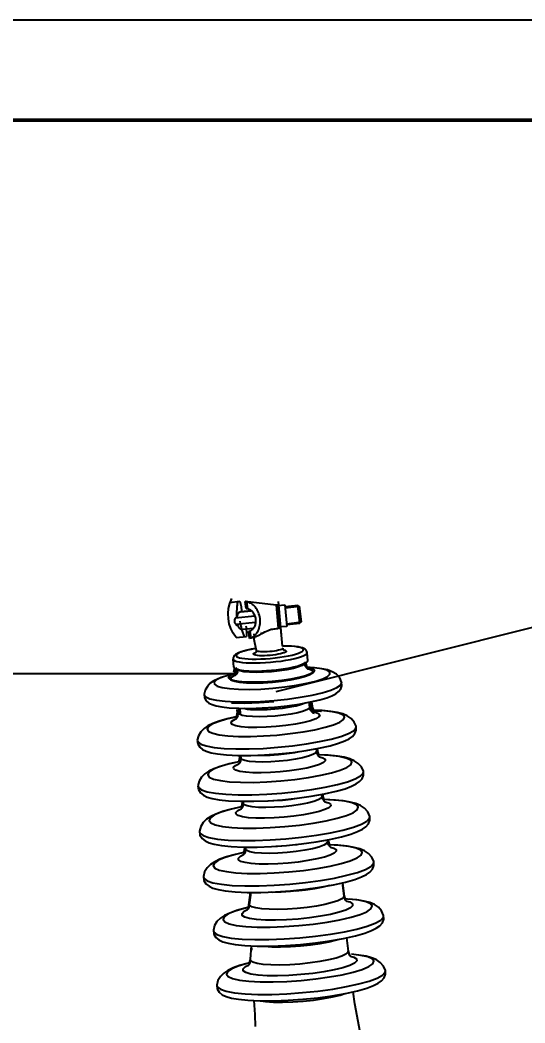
# Model space of a CAD drawing. Header units: millimetres. Extents: x 14764 to 276930, y -11609 to 135619.
# Drawn here: x 271464 to 271751, y 132814 to 133384 of the extents above; entities that cross this region are included whole.
import ezdxf

# ---------------------------------------------------------------- set-up
doc = ezdxf.new("R2010")
doc.units = ezdxf.units.MM
doc.header["$LTSCALE"] = 23.1
doc.header["$PDMODE"] = 3
doc.header["$PDSIZE"] = 1
doc.layers.get('0').update_dxf_attribs({"linetype": 'CONTINUOUS'})
doc.layers.get('Defpoints').update_dxf_attribs({"linetype": 'CONTINUOUS'})
doc.layers.add('PL', color=5, linetype='CONTINUOUS')
doc.layers.add('标注、文本', color=3, linetype='CONTINUOUS', lineweight=25)
doc.layers.add('粗实线', color=7, linetype='CONTINUOUS', lineweight=50)
doc.styles.add('DFT', font='simplex.shx', dxfattribs={"width": 0.67, "bigfont": 'dft.shx'})
doc.dimstyles.new('INTE$0', dxfattribs={"dimscale": 5, "dimtxt": 4, "dimasz": 3, "dimexe": 3, "dimexo": 0, "dimgap": 1, "dimtad": 1, "dimdec": 3, "dimdsep": 46, "dimtxsty": 'DFT', "dimcen": 0, "dimclrd": 3, "dimclre": 3, "dimclrt": 6, "dimadec": 0, "dimazin": 0, "dimtfac": 1, "dimtdec": 3, "dimtix": 1, "dimtmove": 1, "dimatfit": 0, "dimfxl": 0, "dimtolj": 1, "dimtzin": 0, "dimarcsym": 0})

# ---------------------------------------------------------------- blocks, each defined once
blk = doc.blocks.new('*D255')
at = {"color": 3, "lineweight": -2, "transparency": 16777216}
for p, q in [((271587.12, 133012.43), (271273.66, 133012.43)), ((271288.66, 132586.28), (271288.66, 132997.43)), ((271384.65, 132571.28), (271273.66, 132571.28))]:
    blk.add_line(p, q, dxfattribs=at)
at = {"color": 3, "transparency": 16777216}
for points in [[(271286.16, 132997.43), (271291.16, 132997.43), (271288.66, 133012.43)], [(271286.16, 132586.28), (271291.16, 132586.28), (271288.66, 132571.28)]]:
    blk.add_solid(points, dxfattribs=at)
at = {"layer": 'Defpoints', "color": 0, "transparency": 16777216}
for p in [(271288.66, 133012.43), (271587.12, 133012.43), (271384.65, 132571.28)]:
    blk.add_point(p, dxfattribs=at)
at = {"color": 6, "transparency": 16777216, "insert": (271258.66, 132791.86), "char_height": 40, "attachment_point": 5, "rotation": 90, "style": 'DFT'}
blk.add_mtext('\\A1;495%%P5', dxfattribs=at)

msp = doc.modelspace()

# ---------------------------------------------------------------- linework, layer by layer
at = {"color": 1}
msp.add_line((271764.2438, 133041.0472), (271609.3282, 133002.1399), dxfattribs=at)
at = {"layer": 'PL', "color": 7, "ltscale": 0.5}
for p, q in [((271582.9913, 133052.9312), (271588.8991, 133053.6033)), ((271609.5017, 133051.3701), (271591.974, 133053.4445)), ((271592.4312, 133049.426), (271591.9743, 133053.4412)), ((271593.3238, 133049.3251), (271592.8711, 133053.3045)), ((271610.4974, 133051.4622), (271609.5017, 133051.3701)), ((271609.5017, 133051.3701), (271610.719, 133038.2199)), ((271610.4974, 133051.4622), (271611.7148, 133038.3121)), ((271610.5235, 133051.1803), (271614.4331, 133051.5423)), ((271613.089, 133028.1101), (271610.7382, 133053.5039)), ((271614.4331, 133051.5423), (271615.5637, 133039.3291)), ((271614.5372, 133050.4172), (271621.723, 133051.2347)), ((271621.723, 133051.2347), (271614.5372, 133050.4172)), ((271614.5838, 133049.9139), (271622.7843, 133050.8469)), ((271622.8414, 133050.3448), (271621.723, 133051.2347)), ((271622.8654, 133041.1931), (271621.723, 133051.2347)), ((271623.8125, 133041.8094), (271622.7843, 133050.8469)), ((271597.3564, 133045.2076), (271586.225, 133043.9412)), ((271589.3573, 133047.5525), (271595.3819, 133048.2379)), ((271595.3819, 133048.2379), (271589.3573, 133047.5525)), ((271597.7686, 133041.5927), (271586.6362, 133040.3262)), ((271615.5637, 133039.3291), (271611.6541, 133038.9672)), ((271613.089, 133028.1101), (271611.9556, 133040.3537)), ((271615.4224, 133040.8549), (271623.8125, 133041.8094)), ((271615.469, 133040.3516), (271622.8654, 133041.1931)), ((271622.8654, 133041.1931), (271615.469, 133040.3516)), ((271623.7554, 133042.3115), (271622.8654, 133041.1931)), ((271586.7412, 133032.9735), (271592.649, 133033.6456)), ((271596.5241, 133038.1963), (271590.4997, 133037.5109)), ((271594.3727, 133032.3605), (271593.9159, 133036.3757)), ((271598.013, 133033.6627), (271594.3732, 133032.3572)), ((271595.2158, 133032.6951), (271594.7631, 133036.6746)), ((271597.3352, 133032.653), (271597.0666, 133035.0136)), ((271601.0072, 133035.924), (271601.1136, 133035.9583)), ((271610.5569, 133038.1617), (271610.719, 133038.2199)), ((271611.7148, 133038.3121), (271610.719, 133038.2199)), ((271597.3352, 133032.653), (271596.8423, 133032.5969)), ((271598.2754, 133025.6004), (271596.8423, 133032.5969)), ((271598.2754, 133025.6004), (271596.8423, 133032.5969)), ((271597.751, 133024.5078), (271598.0095, 133024.5955)), ((271613.6323, 133025.9619), (271613.9005, 133025.9207)), ((271627.4381, 133019.8205), (271627.0362, 133024.4139)), ((271585.4784, 133016.1495), (271585.0765, 133020.7429)), ((271624.7845, 133017.7781), (271625.9614, 133018.3058)), ((271626.2895, 133018.373), (271626.2398, 133018.4783)), ((271626.2744, 133018.4997), (271626.2895, 133018.373)), ((271584.7675, 133012.134), (271585.4524, 133012.3866)), ((271585.7244, 133011.4184), (271586.4549, 133011.6878)), ((271586.2041, 133013.5502), (271585.9283, 133013.5004)), ((271586.8538, 133015.0508), (271586.8608, 133014.9235)), ((271586.8915, 133015.0358), (271586.8608, 133014.9235)), ((271631.3596, 133015.7962), (271626.3963, 133016.1229)), ((271631.2502, 133015.8288), (271626.4013, 133016.1157)), ((271627.242, 133015.2587), (271628.0173, 133015.1185)), ((271568.6448, 133000.7376), (271568.6439, 133000.5254)), ((271628.1375, 132996.2265), (271628.4885, 132993.3642)), ((271628.7069, 132994.0289), (271628.3921, 132994.1502)), ((271629.2877, 132993.3112), (271628.7069, 132994.0289)), ((271628.9218, 132996.3697), (271629.2877, 132993.3112)), ((271629.0092, 132995.7146), (271629.2496, 132993.755)), ((271629.3675, 132994.4545), (271629.1537, 132994.537)), ((271629.9712, 132993.7085), (271629.3675, 132994.4545)), ((271629.716, 132995.8417), (271629.9712, 132993.7085)), ((271587.6058, 132988.0405), (271587.1194, 132987.9528)), ((271587.2, 132992.1191), (271587.3189, 132989.9769)), ((271587.7839, 132990.8165), (271587.3189, 132989.9769)), ((271587.9802, 132990.9347), (271587.7839, 132990.8165)), ((271587.918, 132992.1174), (271588.0215, 132990.148)), ((271588.0891, 132992.8025), (271588.2601, 132989.7218)), ((271588.7075, 132990.5294), (271588.2601, 132989.7218)), ((271588.9964, 132990.7035), (271588.7075, 132990.5294)), ((271588.8869, 132992.7881), (271589.038, 132989.9127)), ((271629.619, 132991.2509), (271629.3357, 132991.2521)), ((271634.6393, 132991.019), (271629.3395, 132991.2467)), ((271635.3246, 132990.9519), (271629.619, 132991.2509)), ((271635.6875, 132991.5128), (271630.0229, 132991.7523)), ((271630.5191, 132991.7497), (271630.0232, 132991.7517)), ((271630.2742, 132990.238), (271630.9995, 132990.1069)), ((271636.5108, 132991.4357), (271630.5191, 132991.7497)), ((271630.9916, 132990.6772), (271631.6669, 132990.5552)), ((271586.1965, 132986.577), (271586.8351, 132986.8125)), ((271588.6482, 132966.0363), (271588.7409, 132964.3669)), ((271589.2236, 132965.2384), (271588.7409, 132964.3669)), ((271589.3272, 132965.3008), (271589.2236, 132965.2384)), ((271589.2886, 132966.0354), (271589.3683, 132964.5182)), ((271632.1887, 132969.7905), (271632.3739, 132968.2807)), ((271632.3912, 132969.0151), (271632.2785, 132969.0586)), ((271633.018, 132968.2406), (271632.3912, 132969.0151)), ((271632.8191, 132969.9031), (271633.018, 132968.2406)), ((271639.1067, 132966.1408), (271633.0687, 132966.3927)), ((271586.366, 132960.3469), (271588.2375, 132961.2613)), ((271589.0081, 132962.531), (271588.3103, 132962.4051)), ((271635.3681, 132943.8664), (271635.5081, 132942.7251)), ((271636.0744, 132942.6915), (271635.4246, 132943.4945)), ((271635.9221, 132943.9647), (271636.0744, 132942.6915)), ((271590.4106, 132936.93), (271589.7665, 132936.8138)), ((271590.0965, 132939.9535), (271590.1674, 132938.6752)), ((271590.6679, 132939.5788), (271590.1674, 132938.6752)), ((271590.6591, 132939.9532), (271590.7193, 132938.8066)), ((271642.2323, 132940.6813), (271636.1372, 132940.9331)), ((271587.7566, 132934.6854), (271589.6144, 132935.5931)), ((271591.5397, 132913.9608), (271591.6076, 132912.7385)), ((271592.0249, 132913.9608), (271592.0833, 132912.8499)), ((271638.5366, 132918.0318), (271638.6722, 132916.9259)), ((271639.16, 132916.8988), (271638.589, 132917.6044)), ((271639.0144, 132918.1163), (271639.16, 132916.8988)), ((271639.16, 132916.8988), (271639.734, 132915.1549)), ((271645.5351, 132914.8652), (271639.2608, 132915.194)), ((271644.4827, 132914.9587), (271639.2753, 132915.1739)), ((271589.1605, 132908.7793), (271591.0048, 132909.6803)), ((271592.126, 132913.6745), (271591.6076, 132912.7385)), ((271647.0121, 132893.6477), (271647.9369, 132886.1072)), ((271647.2033, 132893.6907), (271648.1106, 132886.1062)), ((271593.7589, 132879.703), (271594.8714, 132888.2383)), ((271648.1106, 132886.1062), (271647.906, 132886.359)), ((271648.1106, 132886.1062), (271648.6441, 132884.5067)), ((271591.3841, 132877.5329), (271593.1894, 132878.4149)), ((271595.2803, 132857.8835), (271594.7733, 132850.3617)), ((271595.3831, 132857.8788), (271595.5153, 132855.3627)), ((271649.4124, 132862.415), (271650.3524, 132854.7501)), ((271649.528, 132862.441), (271650.4474, 132854.7556)), ((271650.4474, 132854.7556), (271650.3125, 132855.0759)), ((271650.4474, 132854.7556), (271650.9773, 132853.1731)), ((271592.0339, 132846.0685), (271593.825, 132846.9436)), ((271594.5313, 132848.2162), (271593.1188, 132847.8901)), ((271594.5347, 132848.2418), (271593.7343, 132848.0637)), ((271594.445, 132848.2218), (271594.6623, 132849.8751)), ((271594.7733, 132850.3617), (271594.6623, 132849.8751))]:
    msp.add_line(p, q, dxfattribs=at)
for points in [[(271627.0362, 133024.4139), (271626.8657, 133025.1213), (271626.4875, 133025.7679), (271625.9422, 133026.3017), (271625.2692, 133026.7227), (271624.4483, 133027.069), (271623.4095, 133027.3714), (271622.0538, 133027.6415), (271620.271, 133027.8728), (271618.1943, 133028.032), (271615.9258, 133028.1134), (271613.4937, 133028.1204), (271613.089, 133028.1101)], [(271616.4694, 133022.5656), (271618.6286, 133023.0365), (271620.5285, 133023.5355), (271622.1305, 133024.0525), (271623.4019, 133024.5768), (271624.3169, 133025.0979), (271624.8568, 133025.6051), (271625.0106, 133026.088), (271624.7752, 133026.5369), (271624.1555, 133026.9426), (271623.1639, 133027.2969), (271621.8208, 133027.5925), (271620.1533, 133027.8234), (271618.1956, 133027.9849), (271615.9875, 133028.0738), (271613.5739, 133028.0882), (271613.0919, 133028.0768)], [(271598.17, 133026.8042), (271597.7013, 133026.7335), (271595.2909, 133026.2989), (271593.0591, 133025.8188), (271591.0348, 133025.2946), (271589.3446, 133024.7591), (271588.0813, 133024.2618), (271587.1283, 133023.7869), (271586.3926, 133023.3059), (271585.8126, 133022.7771), (271585.3763, 133022.1614), (271585.1212, 133021.4677), (271585.0765, 133020.7429)], [(271598.1729, 133026.7716), (271597.6963, 133026.6991), (271595.3218, 133026.2658), (271593.1627, 133025.7948), (271591.2627, 133025.2958), (271589.6608, 133024.7789), (271588.3893, 133024.2545), (271587.4744, 133023.7335), (271586.9345, 133023.2263), (271586.7806, 133022.7433), (271587.016, 133022.2944), (271587.6358, 133021.8887), (271588.6273, 133021.5345), (271589.9705, 133021.2389), (271591.6379, 133021.0079), (271593.5956, 133020.8464)], [(271606.0353, 133022.8188), (271604.4161, 133022.7015), (271602.8396, 133022.6361), (271601.3558, 133022.6248), (271600.0101, 133022.668), (271598.8432, 133022.7642), (271597.8907, 133022.9107), (271597.1815, 133023.1029), (271596.7372, 133023.335), (271596.5712, 133023.5999), (271596.6887, 133023.8896), (271597.0859, 133024.1954), (271597.751, 133024.5078)], [(271597.8807, 133024.4227), (271597.8342, 133024.3948), (271597.8582, 133024.415), (271597.9688, 133024.5322), (271598.1165, 133024.7619), (271598.2458, 133025.1267), (271598.2754, 133025.6004)], [(271605.8466, 133024.9755), (271604.474, 133024.8773), (271603.1444, 133024.826), (271601.903, 133024.8233), (271600.792, 133024.8692), (271599.8494, 133024.9623), (271599.1072, 133025.0994), (271598.5907, 133025.2757), (271598.3175, 133025.4853), (271598.2754, 133025.6004)], [(271613.1944, 133026.9056), (271613.1729, 133026.785), (271612.9402, 133026.5311), (271612.4622, 133026.2678), (271611.755, 133026.0039), (271610.8429, 133025.7486), (271609.7568, 133025.5104), (271608.5338, 133025.2975), (271607.2154, 133025.1172), (271605.8466, 133024.9755)], [(271613.9005, 133025.9207), (271614.6097, 133025.7285), (271615.054, 133025.4964), (271615.22, 133025.2315), (271615.1026, 133024.9417), (271614.7053, 133024.636), (271614.0402, 133024.3236), (271613.1276, 133024.0139), (271611.9952, 133023.7165), (271610.6774, 133023.4404), (271609.2142, 133023.1938), (271607.6503, 133022.9845), (271606.0353, 133022.8188)], [(271606.182, 133021.1421), (271608.897, 133021.4131), (271611.5535, 133021.7455), (271614.0949, 133022.1323), (271616.4694, 133022.5656)], [(271606.3707, 133018.9853), (271609.3532, 133019.2831), (271612.2687, 133019.648), (271615.0576, 133020.0725), (271617.6634, 133020.5481), (271620.0328, 133021.0649), (271622.1177, 133021.6126), (271623.8757, 133022.1799), (271625.2709, 133022.7554), (271626.2749, 133023.3272), (271626.8674, 133023.8838), (271627.0362, 133024.4139)], [(271613.1944, 133026.9056), (271613.3073, 133026.4405), (271613.5081, 133026.0922), (271613.698, 133025.893), (271613.8201, 133025.8053), (271613.8431, 133025.7928)], [(271585.0765, 133020.7429), (271585.3348, 133020.2502), (271586.0149, 133019.8049), (271587.103, 133019.4161), (271588.5769, 133019.0917), (271590.4067, 133018.8383), (271592.555, 133018.6609), (271594.9782, 133018.5634), (271597.6269, 133018.5475), (271600.4473, 133018.6138), (271603.3818, 133018.7607), (271606.3707, 133018.9853)], [(271593.5956, 133020.8464), (271595.8037, 133020.7576), (271598.2174, 133020.7432), (271600.7873, 133020.8036), (271603.4612, 133020.9375), (271606.182, 133021.1421)], [(271626.1253, 133019.2293), (271625.6986, 133018.4142), (271624.3022, 133017.5725), (271622.0082, 133016.7264), (271618.9316, 133015.9182), (271615.2267, 133015.1886), (271611.0793, 133014.5739), (271606.6974, 133014.1052)], [(271606.7726, 133014.392), (271609.5083, 133014.6624), (271612.1918, 133014.9895), (271614.7773, 133015.368), (271617.2204, 133015.7912), (271619.4793, 133016.2519), (271621.5155, 133016.7423), (271623.294, 133017.254), (271624.7845, 133017.7781)], [(271625.3135, 133018.0153), (271625.3127, 133018.0119), (271624.2912, 133017.1611), (271622.2396, 133016.2872), (271619.277, 133015.441), (271615.5756, 133014.6717), (271611.3506, 133014.0239), (271606.8475, 133013.5354)], [(271627.424, 133015.1334), (271627.5093, 133015.101), (271627.2483, 133015.2533), (271626.6414, 133015.7736), (271625.9034, 133016.8253), (271625.5137, 133018.1051)], [(271625.9614, 133018.3058), (271626.8046, 133018.8281), (271627.2996, 133019.3359), (271627.4381, 133019.8205)], [(271626.2895, 133018.373), (271626.7863, 133016.744), (271627.2726, 133016.0642)], [(271587.1312, 133012.6679), (271583.5177, 133011.8485), (271579.5625, 133010.7014), (271576.5226, 133009.5656), (271574.1067, 133008.3686), (271572.0896, 133006.9713), (271570.4124, 133005.219), (271569.2184, 133003.1053), (271568.6448, 133000.7376)], [(271587.1406, 133012.6875), (271582.3151, 133011.5053), (271578.3438, 133010.1947), (271575.6323, 133008.8699), (271574.2991, 133007.5888), (271574.4025, 133006.4074), (271575.9379, 133005.3772), (271578.8383, 133004.5434), (271582.9769, 133003.9424), (271588.1726, 133003.6004), (271594.1988, 133003.5323), (271600.792, 133003.7413), (271607.6627, 133004.218)], [(271607.225, 133008.0746), (271601.7994, 133007.7052), (271596.6263, 133007.5633), (271591.9665, 133007.6562), (271588.0538, 133007.9791), (271585.0841, 133008.5159), (271583.2063, 133009.2396), (271582.5147, 133010.114), (271583.044, 133011.0952), (271584.7675, 133012.134)], [(271607.3751, 133007.5048), (271602.1446, 133007.1487), (271597.1573, 133007.0119), (271592.6648, 133007.1014), (271588.8927, 133007.4127), (271586.0296, 133007.9302), (271584.2194, 133008.628), (271583.5526, 133009.4709), (271584.0628, 133010.4169), (271585.7244, 133011.4184)], [(271586.6748, 133015.7778), (271586.4654, 133014.0948), (271585.8989, 133012.914), (271585.4036, 133012.329), (271585.2386, 133012.1898)], [(271585.4444, 133013.3827), (271585.6926, 133013.9084), (271585.8969, 133015.5869)], [(271585.4784, 133016.1495), (271585.6989, 133015.6963), (271586.2746, 133015.2821), (271587.1956, 133014.9143)], [(271587.6708, 133014.7945), (271587.5051, 133013.4511), (271586.9344, 133012.2556), (271586.4277, 133011.6555), (271586.2485, 133011.5041)], [(271586.2983, 133012.479), (271586.6584, 133013.2459), (271586.8608, 133014.9235)], [(271606.6974, 133014.1052), (271602.3006, 133013.8059), (271598.1095, 133013.691), (271594.3342, 133013.7662), (271591.164, 133014.0279), (271588.7579, 133014.4628), (271587.2365, 133015.0492), (271586.6748, 133015.7778)], [(271587.1956, 133014.9143), (271588.4463, 133014.5989), (271590.0051, 133014.3416), (271591.8455, 133014.1465), (271593.9359, 133014.0171), (271596.2405, 133013.9557), (271598.72, 133013.9631), (271601.3319, 133014.0394), (271604.0315, 133014.1832), (271606.7726, 133014.392)], [(271606.8475, 133013.5354), (271602.328, 133013.2345), (271598.0547, 133013.1388), (271594.2759, 133013.2537), (271591.2114, 133013.5726), (271589.0392, 133014.077), (271587.8855, 133014.7375), (271587.8841, 133014.7407)], [(271628.6363, 133015.972), (271630.5141, 133015.2483), (271631.2057, 133014.3739), (271630.6764, 133013.3927), (271628.9529, 133012.3539), (271626.1215, 133011.3096), (271622.3243, 133010.3122), (271617.7515, 133009.4116), (271612.6324, 133008.653), (271607.225, 133008.0746)], [(271628.0173, 133015.1185), (271629.8276, 133014.4208), (271630.4943, 133013.5778), (271629.9841, 133012.6319), (271628.3225, 133011.6304), (271625.5928, 133010.6236), (271621.932, 133009.662), (271617.5234, 133008.7937), (271612.5881, 133008.0624), (271607.3751, 133007.5048)], [(271607.6627, 133004.218), (271614.5119, 133004.9416), (271621.0411, 133005.8808), (271626.9639, 133006.9942), (271632.0214, 133008.2332), (271635.9927, 133009.5438), (271638.7042, 133010.8686), (271640.0374, 133012.1497), (271639.934, 133013.3312), (271638.3986, 133014.3613), (271635.4982, 133015.1951), (271631.3596, 133015.7962)], [(271646.6921, 133007.5659), (271645.5592, 133010.0427), (271643.7032, 133012.0839), (271641.3829, 133013.5463), (271638.7141, 133014.5487), (271635.4662, 133015.2831), (271631.2502, 133015.8288)], [(271608.6005, 132993.4987), (271615.7273, 132994.2455), (271622.5821, 132995.2122), (271628.9329, 132996.3717), (271634.281, 132997.6224), (271638.2538, 132998.8104), (271641.1656, 132999.9352), (271643.3112, 133001.0434), (271644.9391, 133002.2513), (271646.1628, 133003.7517), (271646.8162, 133005.6056), (271646.6921, 133007.5659)], [(271623.1684, 132999.0709), (271629.8644, 133000.2794), (271635.7081, 133001.6285), (271640.475, 133003.0666), (271643.9818, 133004.5383), (271646.0938, 133005.987), (271646.7299, 133007.3571), (271646.6921, 133007.5659)], [(271568.6439, 133000.5254), (271569.5082, 132999.2866), (271571.8397, 132998.2266), (271575.5488, 132997.3863), (271580.493, 132996.7978), (271586.4822, 132996.4839)], [(271568.6448, 133000.7376), (271568.8587, 132998.7987), (271569.8353, 132997.0651), (271571.3209, 132995.791), (271573.1579, 132994.8814), (271575.4949, 132994.1621), (271578.601, 132993.5613), (271582.7772, 132993.085), (271588.3077, 132992.7908)], [(271584.0905, 132995.8251), (271591.6258, 132995.7948), (271599.7741, 132996.083), (271608.222, 132996.6788)], [(271586.4822, 132996.4839), (271593.2863, 132996.4566), (271600.6438, 132996.7169), (271608.2719, 132997.2548)], [(271608.2719, 132997.2548), (271615.8775, 132998.0496), (271623.1684, 132999.0709)], [(271608.5922, 132992.4474), (271613.1405, 132992.934), (271617.4453, 132993.5719), (271621.2908, 132994.3293), (271622.0903, 132994.5393)], [(271608.6915, 132992.4581), (271613.0411, 132992.9233), (271617.1578, 132993.5334), (271620.8353, 132994.2577), (271623.8892, 132995.0599), (271625.9881, 132995.8341)], [(271629.2496, 132993.755), (271628.8037, 132992.9032), (271627.3443, 132992.0236), (271624.9469, 132991.1393), (271621.7317, 132990.2947), (271617.8599, 132989.5322), (271613.5257, 132988.8899), (271608.9463, 132988.4)], [(271631.1235, 132990.5557), (271631.2571, 132990.5048), (271631.0543, 132990.6241), (271630.4729, 132991.1175), (271629.7436, 132992.1461), (271629.2496, 132993.755)], [(271629.9712, 132993.7085), (271630.4728, 132992.0772), (271630.7289, 132991.7224)], [(271587.6108, 132988.0509), (271581.6871, 132986.7254), (271577.0408, 132985.3996), (271573.516, 132984.1105), (271570.7734, 132982.791), (271568.5366, 132981.3017), (271566.6888, 132979.4583), (271565.3542, 132977.1956), (271564.7218, 132974.6604)], [(271587.1194, 132987.9528), (271581.2733, 132986.603), (271576.5044, 132985.1644), (271572.9961, 132983.6921), (271570.8832, 132982.2428), (271570.2468, 132980.8721), (271571.1115, 132979.6327), (271573.4441, 132978.5723), (271577.1547, 132977.7316), (271582.1011, 132977.1429), (271588.0927, 132976.8289), (271594.8998, 132976.8016), (271602.2606, 132977.062), (271609.8911, 132977.6001)], [(271588.0215, 132990.148), (271587.8099, 132988.4635), (271587.2471, 132987.2972), (271586.7635, 132986.7283), (271586.6142, 132986.6025)], [(271586.9224, 132987.8969), (271587.1128, 132988.2979), (271587.3189, 132989.9769)], [(271608.9463, 132988.4), (271604.3514, 132988.0872), (271599.9714, 132987.9671), (271596.026, 132988.0458), (271592.713, 132988.3192), (271590.1985, 132988.7737), (271588.6086, 132989.3866), (271588.0215, 132990.148)], [(271588.3077, 132992.7908), (271594.7016, 132992.7609), (271601.541, 132993.0013), (271608.6005, 132993.4987)], [(271591.0793, 132992.7778), (271593.273, 132992.3813), (271596.4197, 132992.1216), (271600.1671, 132992.0469), (271604.3273, 132992.161), (271608.6915, 132992.4581)], [(271594.9485, 132992.1625), (271595.7596, 132992.0956), (271599.6782, 132992.0175), (271604.0285, 132992.1368), (271608.5922, 132992.4474)], [(271631.6669, 132990.5552), (271633.6132, 132989.805), (271634.33, 132988.8987), (271633.7815, 132987.8817), (271631.9951, 132986.805), (271629.0603, 132985.7225), (271625.1245, 132984.6887), (271620.3848, 132983.7552), (271615.0788, 132982.9689), (271609.4739, 132982.3694)], [(271609.8911, 132977.6001), (271617.4993, 132978.3952), (271624.7935, 132979.4169), (271631.4924, 132980.6259), (271637.3385, 132981.9756), (271642.1074, 132983.4143), (271645.6157, 132984.8865), (271647.7286, 132986.3359), (271648.365, 132987.7066), (271647.5003, 132988.9459), (271645.1678, 132990.0063), (271641.4571, 132990.847), (271636.5108, 132991.4357)], [(271630.4316, 132990.1145), (271630.5408, 132990.0728), (271630.3085, 132990.2087), (271629.7141, 132990.7156), (271628.9803, 132991.7559), (271628.4885, 132993.3642)], [(271629.2877, 132993.3112), (271629.7869, 132991.6811), (271630.1231, 132991.2131)], [(271654.8848, 132982.5486), (271653.8134, 132984.9486), (271652.0592, 132986.981), (271649.8715, 132988.4825), (271647.3589, 132989.5581), (271644.3659, 132990.3762), (271640.5919, 132991.0259), (271635.6875, 132991.5128)], [(271609.4739, 132982.3694), (271603.8503, 132981.9865), (271598.4883, 132981.8395), (271593.6584, 132981.9357), (271589.6029, 132982.2704), (271586.5247, 132982.8268), (271584.5784, 132983.577), (271583.8615, 132984.4833), (271584.4101, 132985.5003), (271586.1965, 132986.577)], [(271610.829, 132966.8808), (271618.8685, 132967.7183), (271626.6165, 132968.7955), (271633.8212, 132970.0821), (271640.1703, 132971.5269), (271644.9796, 132972.9257), (271648.471, 132974.2366), (271651.001, 132975.5019), (271652.8712, 132976.8356), (271654.2514, 132978.4449), (271655.0021, 132980.4387), (271654.8848, 132982.5486)], [(271626.7481, 132972.5839), (271634.1432, 132973.8712), (271640.7102, 132975.3113), (271646.2254, 132976.8553), (271650.5011, 132978.4506), (271653.3915, 132980.0428), (271654.7984, 132981.5778), (271654.8848, 132982.5486)], [(271564.7218, 132974.6604), (271564.9713, 132972.5657), (271566.0666, 132970.7194), (271567.7186, 132969.3705), (271569.8088, 132968.3807), (271572.5423, 132967.5739), (271576.2392, 132966.8904), (271581.2589, 132966.351), (271587.7647, 132966.0377), (271595.0473, 132966.0267), (271602.8182, 132966.3124), (271610.829, 132966.8808)], [(271564.7218, 132974.6604), (271564.9754, 132973.7193), (271566.6274, 132972.452), (271569.7505, 132971.3858), (271574.2382, 132970.5572), (271579.9377, 132969.9944), (271586.655, 132969.7165)], [(271610.5003, 132970.6368), (271618.7766, 132971.4934), (271626.7481, 132972.5839)], [(271586.655, 132969.7165), (271594.1613, 132969.733), (271602.2011, 132970.0433), (271610.5003, 132970.6368)], [(271599.0316, 132966.1732), (271601.5526, 132966.1229), (271606.0929, 132966.2474), (271610.856, 132966.5717)], [(271610.856, 132966.5717), (271615.6031, 132967.0794), (271620.096, 132967.7453), (271622.577, 132968.2339)], [(271632.3739, 132968.2807), (271631.9087, 132967.3921), (271630.3865, 132966.4746), (271627.8857, 132965.5522), (271624.5319, 132964.6712), (271620.4931, 132963.8758), (271615.972, 132963.2058), (271611.1952, 132962.6949)], [(271634.0488, 132965.2708), (271636.0548, 132964.6941), (271637.2704, 132963.8786), (271637.3522, 132962.9433), (271636.2968, 132961.9291), (271634.1502, 132960.8804), (271631.0063, 132959.8428), (271627.0026, 132958.8619), (271622.3137, 132957.9805), (271617.1448, 132957.237), (271611.7228, 132956.6642)], [(271612.1695, 132951.5581), (271620.1416, 132952.3913), (271627.7838, 132953.4618), (271634.8024, 132954.7285), (271640.9276, 132956.1427), (271645.9241, 132957.65), (271649.5999, 132959.1926), (271651.8136, 132960.7111), (271652.4803, 132962.1472), (271651.5742, 132963.4457), (271649.1303, 132964.5568), (271645.2424, 132965.4376), (271640.06, 132966.0544)], [(271634.1772, 132965.1322), (271634.3355, 132965.0722), (271634.1625, 132965.1748), (271633.5945, 132965.6547), (271632.8699, 132966.6716), (271632.3739, 132968.2807)], [(271633.018, 132968.2406), (271633.5217, 132966.6087), (271633.6973, 132966.3665)], [(271640.06, 132966.0544), (271633.7823, 132966.3834), (271633.0733, 132966.3862)], [(271658.9983, 132956.9992), (271657.8982, 132959.4491), (271656.0974, 132961.513), (271653.8555, 132963.0325), (271651.2712, 132964.1259), (271648.1702, 132964.965), (271644.2364, 132965.6363), (271639.1067, 132966.1408)], [(271589.0162, 132962.5477), (271582.7387, 132961.1488), (271577.8696, 132959.7662), (271574.1885, 132958.4279), (271571.3402, 132957.0682), (271569.0331, 132955.5478), (271567.1336, 132953.6757), (271565.7576, 132951.3702), (271565.1074, 132948.7848)], [(271588.3103, 132962.4051), (271582.1851, 132960.9909), (271577.1886, 132959.4836), (271573.5128, 132957.941), (271571.299, 132956.4224), (271570.6324, 132954.9863), (271571.5384, 132953.6878), (271573.9824, 132952.5768), (271577.8702, 132951.696), (271583.0527, 132951.0792), (271589.3304, 132950.7502), (271596.4625, 132950.7215), (271604.1747, 132950.9944), (271612.1695, 132951.5581)], [(271611.7228, 132956.6642), (271606.284, 132956.2868), (271601.0644, 132956.1214), (271596.2936, 132956.1752), (271592.1804, 132956.446), (271588.904, 132956.9218), (271586.6079, 132957.5819), (271585.3924, 132958.3974), (271585.3106, 132959.3327), (271586.366, 132960.3469)], [(271589.3683, 132964.5182), (271589.1543, 132962.8321), (271588.595, 132961.6802), (271588.1235, 132961.1278), (271587.9905, 132961.0158)], [(271588.4008, 132962.4105), (271588.5331, 132962.6877), (271588.7409, 132964.3669)], [(271611.1952, 132962.6949), (271606.4022, 132962.3686), (271601.8334, 132962.2433), (271597.7179, 132962.3253), (271594.262, 132962.6106), (271591.6391, 132963.0847), (271589.9806, 132963.7239), (271589.3683, 132964.5182)], [(271629.4408, 132942.8142), (271636.9044, 132944.1391), (271643.5346, 132945.6361), (271648.6181, 132947.1023), (271652.2993, 132948.4729), (271654.9547, 132949.789), (271656.9037, 132951.1638), (271658.3329, 132952.8077), (271659.1134, 132954.8435), (271658.9983, 132956.9992)], [(271629.6982, 132946.6225), (271637.3991, 132947.963), (271644.2377, 132949.4627), (271649.9809, 132951.0705), (271654.4333, 132952.7317), (271657.4433, 132954.3898), (271658.9083, 132955.9883), (271658.9983, 132956.9992)], [(271565.1074, 132948.7848), (271565.3677, 132946.6436), (271566.4989, 132944.7632), (271568.2037, 132943.3896), (271570.3764, 132942.3734), (271573.2396, 132941.5386), (271577.1299, 132940.8291), (271582.4262, 132940.2708), (271589.214, 132939.9541)], [(271565.1074, 132948.7848), (271565.3715, 132947.8049), (271567.0918, 132946.4851), (271570.344, 132945.3749), (271575.0172, 132944.512), (271580.9524, 132943.9259), (271587.9475, 132943.6365)], [(271587.9475, 132943.6365), (271595.7642, 132943.6537), (271604.1363, 132943.9768), (271612.7787, 132944.5949)], [(271612.7787, 132944.5949), (271621.3972, 132945.4869), (271629.6982, 132946.6225)], [(271613.1073, 132940.8389), (271621.4227, 132941.7038), (271629.4408, 132942.8142)], [(271635.5081, 132942.7251), (271635.0237, 132941.7997), (271633.4383, 132940.8442), (271630.8339, 132939.8836), (271627.341, 132938.966), (271623.1348, 132938.1376), (271618.4262, 132937.4398), (271613.4513, 132936.9077)], [(271637.2395, 132939.6281), (271637.4225, 132939.5589), (271637.2798, 132939.645), (271636.7257, 132940.1111), (271636.006, 132941.1163), (271635.5081, 132942.7251)], [(271636.0744, 132942.6915), (271636.5802, 132941.0594), (271636.6887, 132940.9103)], [(271590.4163, 132936.9417), (271584.0795, 132935.533), (271579.0465, 132934.1081), (271575.2505, 132932.7331), (271572.325, 132931.3437), (271569.9669, 132929.8005), (271568.0301, 132927.9082), (271566.624, 132925.573), (271565.9592, 132922.9475)], [(271589.7665, 132936.8138), (271583.4319, 132935.3513), (271578.2646, 132933.7924), (271574.4631, 132932.1971), (271572.1737, 132930.6267), (271571.4842, 132929.1415), (271572.4211, 132927.7986), (271574.9485, 132926.6496), (271578.9693, 132925.7386), (271584.3289, 132925.1007), (271590.8212, 132924.7605), (271598.197, 132924.7308), (271606.1728, 132925.013), (271614.4409, 132925.5961)], [(271589.214, 132939.9541), (271596.7634, 132939.9495), (271604.8127, 132940.2491), (271613.1073, 132940.8389)], [(271590.7193, 132938.8066), (271590.5032, 132937.1196), (271589.9477, 132935.9821), (271589.4885, 132935.4462), (271589.372, 132935.3481)], [(271589.874, 132936.8211), (271589.958, 132936.9962), (271590.1674, 132938.6752)], [(271613.4513, 132936.9077), (271608.4595, 132936.5679), (271603.7013, 132936.4374), (271599.4151, 132936.5228), (271595.816, 132936.8199), (271593.0843, 132937.3137), (271591.3571, 132937.9794), (271590.7193, 132938.8066)], [(271605.2076, 132940.2772), (271608.1573, 132940.3581), (271613.1198, 132940.6959)], [(271613.1198, 132940.6959), (271618.0656, 132941.2249), (271621.0006, 132941.6599)], [(271637.1511, 132939.7532), (271639.1414, 132939.1811), (271640.3984, 132938.3377), (271640.4831, 132937.3705), (271639.3916, 132936.3217), (271637.1718, 132935.2371), (271633.9206, 132934.1642), (271629.7802, 132933.1498), (271624.9313, 132932.2383), (271619.5859, 132931.4694), (271613.9789, 132930.877)], [(271614.4409, 132925.5961), (271622.6848, 132926.4576), (271630.5884, 132927.5647), (271637.847, 132928.8747), (271644.1816, 132930.3372), (271649.349, 132931.8961), (271653.1504, 132933.4914), (271655.4399, 132935.0618), (271656.1294, 132936.547), (271655.1924, 132937.8899), (271652.665, 132939.0389), (271648.6443, 132939.9498), (271643.2847, 132940.5877)], [(271643.2847, 132940.5877), (271636.7924, 132940.928), (271636.139, 132940.9306)], [(271662.646, 132931.4065), (271661.5243, 132933.8938), (271659.6894, 132935.9805), (271657.4072, 132937.5135), (271654.7687, 132938.6206), (271651.5861, 132939.4759), (271647.5319, 132940.1636), (271642.2323, 132940.6813)], [(271613.9789, 132930.877), (271608.3545, 132930.4868), (271602.9567, 132930.3157), (271598.0231, 132930.3714), (271593.7695, 132930.6514), (271590.3813, 132931.1434), (271588.0068, 132931.8261), (271586.7498, 132932.6694), (271586.6652, 132933.6366), (271587.7566, 132934.6854)], [(271632.1258, 132916.8983), (271639.7851, 132918.2526), (271646.622, 132919.7881), (271651.9111, 132921.3048), (271655.7342, 132922.7202), (271658.4835, 132924.0744), (271660.491, 132925.4799), (271661.9567, 132927.1496), (271662.7592, 132929.2156), (271662.646, 132931.4065)], [(271632.4735, 132920.7208), (271640.4037, 132922.1012), (271647.4458, 132923.6455), (271653.3601, 132925.3012), (271657.9451, 132927.0119), (271661.0447, 132928.7194), (271662.5533, 132930.3655), (271662.646, 132931.4065)], [(271565.9592, 132922.9475), (271566.2276, 132920.7718), (271567.3856, 132918.8658), (271569.1307, 132917.4731), (271571.3664, 132916.4369), (271574.329, 132915.5807), (271578.3676, 132914.8517), (271583.8762, 132914.2794), (271590.8695, 132913.9607)], [(271565.9592, 132922.9475), (271566.2312, 132921.9384), (271568.0028, 132920.5793), (271571.3518, 132919.436), (271576.1642, 132918.5475), (271582.2761, 132917.9439), (271589.4794, 132917.6459)], [(271615.0501, 132918.6328), (271623.9252, 132919.5514), (271632.4735, 132920.7208)], [(271589.4794, 132917.6459), (271597.5289, 132917.6636), (271606.1503, 132917.9963), (271615.0501, 132918.6328)], [(271590.8695, 132913.9607), (271598.6174, 132913.9611), (271606.8735, 132914.2712), (271615.3787, 132914.8768)], [(271609.2885, 132914.4431), (271610.2217, 132914.4687), (271615.3837, 132914.8201)], [(271615.3787, 132914.8768), (271623.9032, 132915.7625), (271632.1258, 132916.8983)], [(271615.3837, 132914.8201), (271620.5282, 132915.3704), (271621.4634, 132915.509)], [(271638.6722, 132916.9259), (271638.1683, 132915.9633), (271636.5192, 132914.9693), (271633.8101, 132913.9701), (271630.1768, 132913.0157), (271625.8016, 132912.154), (271620.9037, 132911.4282), (271615.7289, 132910.8746)], [(271640.2826, 132913.9924), (271642.2574, 132913.4247), (271643.5563, 132912.5532), (271643.6438, 132911.5538), (271642.516, 132910.47), (271640.2222, 132909.3493), (271636.8626, 132908.2406), (271632.5843, 132907.1925), (271627.5738, 132906.2506), (271622.0504, 132905.4561), (271616.2565, 132904.844)], [(271616.6913, 132899.8735), (271624.9352, 132900.7351), (271632.8388, 132901.8422), (271640.0974, 132903.1522), (271646.432, 132904.6147), (271651.5994, 132906.1735), (271655.4008, 132907.7688), (271657.6903, 132909.3392), (271658.3798, 132910.8244), (271657.4429, 132912.1673), (271654.9154, 132913.3164), (271650.8947, 132914.2273), (271645.5351, 132914.8652)], [(271640.3295, 132913.8812), (271640.5378, 132913.8028), (271640.4262, 132913.8721), (271639.8864, 132914.3242), (271639.1719, 132915.3176), (271638.6722, 132916.9259)], [(271664.8964, 132905.6839), (271663.7747, 132908.1712), (271661.9398, 132910.258), (271659.6576, 132911.791), (271657.0191, 132912.8981), (271653.8366, 132913.7534), (271649.7823, 132914.441), (271644.4827, 132914.9587)], [(271591.7981, 132911.026), (271586.3299, 132909.8105), (271581.2969, 132908.3855), (271577.5009, 132907.0106), (271574.5754, 132905.6211), (271572.2173, 132904.0779), (271570.2805, 132902.1856), (271568.8744, 132899.8505), (271568.2096, 132897.2249)], [(271591.8062, 132911.0426), (271585.6824, 132909.6287), (271580.515, 132908.0698), (271576.7136, 132906.4746), (271574.4241, 132904.9041), (271573.7346, 132903.4189), (271574.6715, 132902.076), (271577.199, 132900.927), (271581.2197, 132900.0161), (271586.5793, 132899.3782), (271593.0716, 132899.0379), (271600.4474, 132899.0083), (271608.4233, 132899.2905), (271616.6913, 132899.8735)], [(271616.2565, 132904.844), (271610.4446, 132904.4407), (271604.867, 132904.264), (271599.7691, 132904.3215), (271595.3737, 132904.6108), (271591.8726, 132905.1192), (271589.419, 132905.8246), (271588.1201, 132906.6961), (271588.0327, 132907.6955), (271589.1605, 132908.7793)], [(271592.0833, 132912.8499), (271591.865, 132911.1623), (271591.3134, 132910.0393), (271590.8671, 132909.5202), (271590.7674, 132909.4362)], [(271591.33, 132910.922), (271591.3964, 132911.0597), (271591.6076, 132912.7385)], [(271615.7289, 132910.8746), (271610.5365, 132910.5211), (271605.587, 132910.3854), (271601.1286, 132910.4743), (271597.3848, 132910.7833), (271594.5433, 132911.2969), (271592.7467, 132911.9894), (271592.0833, 132912.8499)], [(271617.6291, 132889.1542), (271626.1536, 132890.04), (271634.3763, 132891.1758), (271642.0356, 132892.53), (271648.8724, 132894.0656), (271654.1615, 132895.5823), (271657.9847, 132896.9976), (271660.7339, 132898.3518), (271662.7414, 132899.7574), (271664.2071, 132901.4271), (271665.0097, 132903.4931), (271664.8964, 132905.6839)], [(271634.7239, 132894.9983), (271642.6541, 132896.3786), (271649.6963, 132897.923), (271655.6105, 132899.5787), (271660.1955, 132901.2894), (271663.2951, 132902.9969), (271664.8038, 132904.6429), (271664.8964, 132905.6839)], [(271568.2096, 132897.2249), (271568.478, 132895.0492), (271569.6361, 132893.1432), (271571.3811, 132891.7506), (271573.6168, 132890.7143), (271576.5794, 132889.8582), (271580.618, 132889.1292), (271586.1266, 132888.5568), (271593.1199, 132888.2382), (271600.8678, 132888.2386), (271609.1239, 132888.5486), (271617.6291, 132889.1542)], [(271568.2096, 132897.2249), (271568.4816, 132896.2158), (271570.2532, 132894.8567), (271573.6022, 132893.7135), (271578.4146, 132892.8249), (271584.5265, 132892.2214), (271591.7299, 132891.9233)], [(271591.7299, 132891.9233), (271599.7793, 132891.941), (271608.4007, 132892.2738), (271617.3005, 132892.9103)], [(271617.3005, 132892.9103), (271626.1757, 132893.8289), (271634.7239, 132894.9983)], [(271620.5245, 132889.144), (271626.0747, 132889.7304), (271631.3649, 132890.4913), (271636.1637, 132891.3934), (271639.9196, 132892.3136)], [(271595.062, 132888.2383), (271593.9215, 132879.7154), (271593.3867, 132878.6499), (271593.0618, 132878.2629)], [(271606.5458, 132888.4518), (271607.1755, 132888.4393), (271612.2861, 132888.5794), (271617.6475, 132888.9444)], [(271617.6475, 132888.9444), (271622.9908, 132889.5159), (271628.0481, 132890.2654), (271628.6652, 132890.3869)], [(271647.9369, 132886.1072), (271647.8345, 132885.5854), (271646.7479, 132884.5413), (271644.5379, 132883.4615), (271641.3012, 132882.3933), (271637.1791, 132881.3834), (271632.3518, 132880.4759), (271627.0304, 132879.7105), (271621.4474, 132879.1207)], [(271649.6679, 132883.1297), (271649.6159, 132883.1618), (271649.1404, 132883.5526), (271648.4453, 132884.4981), (271647.9369, 132886.1072)], [(271593.9248, 132879.7399), (271591.9397, 132879.2986), (271586.9067, 132877.8737), (271583.1108, 132876.4987), (271580.1852, 132875.1092), (271577.8271, 132873.566), (271575.8904, 132871.6737), (271574.4843, 132869.3386), (271573.8194, 132866.713)], [(271593.9227, 132879.7241), (271591.2922, 132879.1168), (271586.1248, 132877.558), (271582.3234, 132875.9627), (271580.0339, 132874.3922), (271579.3444, 132872.907), (271580.2814, 132871.5641), (271582.8088, 132870.4151), (271586.8295, 132869.5042), (271592.1891, 132868.8663), (271598.6814, 132868.526), (271606.0572, 132868.4964), (271614.0331, 132868.7786), (271622.3012, 132869.3616)], [(271621.4474, 132879.1207), (271615.8467, 132878.7321), (271610.4732, 132878.5618), (271605.5617, 132878.6173), (271601.3269, 132878.896), (271597.9538, 132879.3859), (271595.5899, 132880.0655), (271594.3385, 132880.9051), (271594.1471, 132881.4012)], [(271649.4133, 132883.3283), (271651.3295, 132882.7774), (271652.796, 132881.7936), (271652.8947, 132880.6652), (271651.6214, 132879.4417), (271649.0318, 132878.1764), (271645.2389, 132876.9248), (271640.4088, 132875.7414), (271634.752, 132874.678), (271628.5162, 132873.7811), (271621.975, 132873.09)], [(271622.3012, 132869.3616), (271630.5451, 132870.2232), (271638.4487, 132871.3303), (271645.7073, 132872.6403), (271652.0418, 132874.1028), (271657.2092, 132875.6616), (271661.0107, 132877.2569), (271663.3001, 132878.8273), (271663.9896, 132880.3126), (271663.0527, 132881.6555), (271660.5253, 132882.8045), (271656.5046, 132883.7154), (271651.145, 132884.3533)], [(271670.5063, 132875.172), (271669.3846, 132877.6593), (271667.5496, 132879.7461), (271665.2675, 132881.2791), (271662.6289, 132882.3862), (271659.4464, 132883.2415), (271655.3922, 132883.9291), (271650.0925, 132884.4469), (271648.4399, 132884.5151)], [(271621.975, 132873.09), (271615.4135, 132872.6347), (271609.1165, 132872.4352), (271603.361, 132872.5001), (271598.3987, 132872.8267), (271594.4461, 132873.4008), (271591.676, 132874.1971), (271590.2096, 132875.181), (271590.1109, 132876.3093), (271591.3841, 132877.5329)], [(271623.239, 132858.6424), (271631.7635, 132859.5281), (271639.9861, 132860.6639), (271647.6454, 132862.0181), (271654.4822, 132863.5537), (271659.7713, 132865.0704), (271663.5945, 132866.4857), (271666.3438, 132867.8399), (271668.3513, 132869.2455), (271669.8169, 132870.9152), (271670.6195, 132872.9812), (271670.5063, 132875.172)], [(271648.2639, 132865.8668), (271655.3061, 132867.4111), (271661.2204, 132869.0668), (271665.8054, 132870.7775), (271668.905, 132872.485), (271670.4136, 132874.131), (271670.5063, 132875.172)], [(271573.8194, 132866.713), (271574.0878, 132864.5374), (271575.2459, 132862.6313), (271576.991, 132861.2387), (271579.2266, 132860.2024), (271582.1893, 132859.3463), (271586.2279, 132858.6173), (271591.7365, 132858.0449), (271598.7298, 132857.7263), (271606.4777, 132857.7267), (271614.7338, 132858.0368), (271623.239, 132858.6424)], [(271573.8194, 132866.713), (271574.0915, 132865.7039), (271575.863, 132864.3449), (271579.212, 132863.2016), (271584.0244, 132862.313), (271590.1364, 132861.7095)], [(271622.9104, 132862.3984), (271631.7855, 132863.317), (271640.3337, 132864.4864), (271648.2639, 132865.8668)], [(271590.1364, 132861.7095), (271597.3397, 132861.4115), (271605.3891, 132861.4291), (271614.0106, 132861.7619), (271622.9104, 132862.3984)], [(271601.6919, 132857.7264), (271602.6395, 132857.5888), (271606.9903, 132857.3024), (271612.0363, 132857.2454), (271617.5569, 132857.4204), (271623.311, 132857.8196)], [(271623.311, 132857.8196), (271629.0469, 132858.4256), (271634.5141, 132859.212), (271639.4735, 132860.1443), (271643.7084, 132861.1819), (271644.6234, 132861.4838)], [(271650.3524, 132854.7501), (271650.2467, 132854.2108), (271649.1236, 132853.1316), (271646.8394, 132852.0156), (271643.494, 132850.9115), (271639.2335, 132849.8677), (271634.2442, 132848.9298), (271628.7441, 132848.1387), (271622.9736, 132847.529)], [(271651.7944, 132852.0103), (271653.6968, 132851.4633), (271655.2053, 132850.4513), (271655.3069, 132849.2906), (271653.9971, 132848.032), (271651.3333, 132846.7305), (271647.4317, 132845.443), (271642.4632, 132844.2257), (271636.6445, 132843.1319), (271630.23, 132842.2093), (271623.5012, 132841.4983)], [(271623.7861, 132838.2423), (271631.9392, 132839.0944), (271639.7557, 132840.1893), (271646.9344, 132841.4848), (271653.1992, 132842.9312), (271658.3096, 132844.4729), (271662.0692, 132846.0506), (271664.3334, 132847.6038), (271665.0154, 132849.0726), (271664.0887, 132850.4007), (271661.5891, 132851.5371), (271657.6127, 132852.438), (271652.3122, 132853.0688)], [(271652.0414, 132851.8129), (271652.0107, 132851.8332), (271651.5526, 132852.2082), (271650.8628, 132853.1415), (271650.3524, 132854.7501)], [(271671.5324, 132843.9296), (271670.4179, 132846.4045), (271668.5943, 132848.4837), (271666.3256, 132850.0122), (271663.7052, 132851.1146), (271660.55, 132851.9645), (271656.5361, 132852.6467)], [(271593.7343, 132848.0637), (271588.7562, 132846.6529), (271584.9987, 132845.2902), (271582.099, 132843.9107), (271579.7579, 132842.3751), (271577.8336, 132840.4897), (271576.4376, 132838.1644), (271575.7776, 132835.5521)], [(271593.1188, 132847.8901), (271588.0083, 132846.3484), (271584.2487, 132844.7706), (271581.9845, 132843.2175), (271581.3026, 132841.7487), (271582.2292, 132840.4206), (271584.7288, 132839.2842), (271588.7052, 132838.3833), (271594.0058, 132837.7525), (271600.4265, 132837.4159), (271607.7211, 132837.3866), (271615.6091, 132837.6657), (271623.7861, 132838.2423)], [(271623.5012, 132841.4983), (271616.7516, 132841.03), (271610.2742, 132840.8247), (271604.3539, 132840.8916), (271599.2495, 132841.2276), (271595.1836, 132841.818), (271592.3342, 132842.6372), (271590.8257, 132843.6492), (271590.7242, 132844.8099), (271592.0339, 132846.0685)], [(271594.7568, 132849.8861), (271594.5291, 132848.2), (271593.9982, 132847.1489), (271593.6832, 132846.7756)], [(271622.9736, 132847.529), (271617.1849, 132847.1274), (271611.631, 132846.9514), (271606.5547, 132847.0087), (271602.1777, 132847.2968), (271598.6913, 132847.8032), (271596.2481, 132848.5056), (271594.9546, 132849.3734), (271594.7568, 132849.8861)], [(271624.7239, 132827.5231), (271633.1789, 132828.4019), (271641.3336, 132829.5293), (271648.9278, 132830.8738), (271655.6961, 132832.3966), (271660.9163, 132833.8964), (271664.6919, 132835.2967), (271667.4097, 132836.6382), (271669.3976, 132838.0334), (271670.8511, 132839.6945), (271671.6463, 132841.7504), (271671.5324, 132843.9296)], [(271649.5045, 132834.714), (271656.4788, 132836.2435), (271662.336, 132837.8832), (271666.8768, 132839.5774), (271669.9466, 132841.2684), (271671.4406, 132842.8986), (271671.5324, 132843.9296)], [(271575.7776, 132835.5521), (271576.0433, 132833.388), (271577.1924, 132831.4905), (271578.9239, 132830.1042), (271581.1383, 132829.0747), (271584.0675, 132828.2257), (271588.0562, 132827.5032), (271593.4931, 132826.9355), (271600.4199, 132826.6174), (271608.1016, 132826.6161), (271616.2889, 132826.9227), (271624.7239, 132827.5231)], [(271575.7776, 132835.5521), (271576.047, 132834.5528), (271577.8015, 132833.2068), (271581.1182, 132832.0745), (271585.8842, 132831.1945), (271591.9372, 132830.5968)], [(271624.3953, 132831.2791), (271633.1849, 132832.1888), (271641.6507, 132833.3469), (271649.5045, 132834.714)], [(271591.9372, 132830.5968), (271599.0711, 132830.3017), (271607.043, 132830.3192), (271615.5813, 132830.6487), (271624.3953, 132831.2791)], [(271624.8163, 132826.4672), (271630.738, 132827.0929), (271636.3821, 132827.9047), (271641.5021, 132828.8672), (271645.8742, 132829.9384), (271648.4549, 132830.79)], [(271657.21, 132808.8191), (271654.1374, 132824.915), (271653.1639, 132831.8268)], [(271597.811, 132811.9583), (271597.6651, 132818.9387), (271596.9565, 132826.7765)], [(271600.8015, 132826.6173), (271603.4755, 132826.229), (271607.9672, 132825.9333), (271613.1765, 132825.8745), (271618.876, 132826.0551), (271624.8163, 132826.4672)]]:
    msp.add_lwpolyline(points, dxfattribs=at)
at = {"layer": 'PL', "color": 7, "ltscale": 0.5, "extrusion": (0, 0, -1)}
msp.add_ellipse((271603.4475, 133046.0629), major_axis=(-15.5218, 14.4744), ratio=1, start_param=4.86809347, end_param=5.9707274, dxfattribs=at)
at = {"layer": 'PL', "color": 7, "ltscale": 0.5}
for points, knots in [([(271587.5171, 133053.4461), (271587.4294, 133052.7228), (271587.2554, 133051.2501), (271587.0064, 133048.2326), (271586.9912, 133045.9273), (271587.0774, 133044.385)], [0, 0, 0, 0, 0.24067415, 0.48977302, 1, 1, 1, 1]), ([(271588.8991, 133053.6033), (271589.0423, 133053.1336), (271589.2792, 133052.1666), (271589.6323, 133050.1701), (271589.8164, 133048.6444), (271589.9341, 133047.6181)], [0, 0, 0, 0, 0.24224861, 0.49037881, 1, 1, 1, 1]), ([(271592.8711, 133053.3045), (271592.8203, 133053.3156), (271592.6427, 133053.3531), (271592.4639, 133053.3866), (271592.3354, 133053.4018)], [0, 0, 0, 0, 0.28672307, 1, 1, 1, 1]), ([(271595.2158, 133032.6951), (271596.0494, 133033.0889), (271597.6544, 133034.2689), (271599.4126, 133036.856), (271600.4143, 133040.1246), (271600.4892, 133043.7332), (271599.6056, 133047.2326), (271597.8953, 133050.1927), (271595.6008, 133052.3188), (271593.7719, 133053.108), (271592.8711, 133053.3045)], [0, 0, 0, 0, 0.10736636, 0.22630126, 0.35851431, 0.5, 0.64148569, 0.77369874, 0.89263364, 1, 1, 1, 1]), ([(271589.3573, 133047.5525), (271589.0648, 133047.5192), (271588.4606, 133047.29), (271587.7526, 133046.5671), (271587.2648, 133045.562), (271587.1129, 133044.7912), (271587.0774, 133044.385)], [0, 0, 0, 0, 0.21067216, 0.44373558, 0.70818732, 1, 1, 1, 1]), ([(271592.431, 133049.4279), (271592.3993, 133049.4265), (271592.6807, 133049.4241), (271592.7122, 133049.416), (271592.8053, 133049.4101)], [0, 0, 0, 0, 0.25364255, 1, 1, 1, 1]), ([(271593.3238, 133049.3251), (271593.2749, 133049.336), (271593.1036, 133049.3725), (271592.9302, 133049.4022), (271592.8053, 133049.4101)], [0, 0, 0, 0, 0.28599691, 1, 1, 1, 1]), ([(271593.3238, 133049.3251), (271593.869, 133049.2027), (271594.9738, 133048.7013), (271596.3332, 133047.3724), (271597.3329, 133045.5551), (271597.851, 133043.433), (271597.8228, 133041.2488), (271597.2569, 133039.2534), (271596.2308, 133037.653), (271595.2669, 133036.9163), (271594.7631, 133036.6746)], [0, 0, 0, 0, 0.10719532, 0.22652314, 0.35896314, 0.49999928, 0.64103551, 0.77347599, 0.89280434, 1, 1, 1, 1]), ([(271586.225, 133043.9412), (271586.0358, 133043.69), (271585.7876, 133043.0603), (271585.7544, 133042.0568), (271586.0122, 133041.0864), (271586.3955, 133040.5285), (271586.6362, 133040.3262)], [0, 0, 0, 0, 0.24091752, 0.4999999, 0.7590822, 1, 1, 1, 1]), ([(271587.0774, 133044.385), (271586.9201, 133044.3745), (271586.5942, 133044.2907), (271586.3272, 133044.077), (271586.225, 133043.9412)], [0, 0, 0, 0, 0.48117193, 1, 1, 1, 1]), ([(271586.6362, 133040.3262), (271586.7664, 133040.2168), (271587.0746, 133040.0686), (271587.4109, 133040.0601), (271587.5666, 133040.0852)], [0, 0, 0, 0, 0.51882798, 1, 1, 1, 1]), ([(271587.5666, 133040.0852), (271587.6924, 133039.6974), (271588.0136, 133038.9804), (271588.7147, 133038.1105), (271589.567, 133037.5652), (271590.2073, 133037.4776), (271590.4997, 133037.5109)], [0, 0, 0, 0, 0.29181213, 0.55626395, 0.78932761, 1, 1, 1, 1]), ([(271588.8031, 133042.2191), (271589.0655, 133040.6969), (271589.5982, 133038.4539), (271590.5186, 133035.5695), (271591.0191, 133034.1735), (271591.267, 133033.4884)], [0, 0, 0, 0, 0.51022698, 0.75932585, 1, 1, 1, 1]), ([(271592.3131, 133039.7103), (271592.4289, 133038.6838), (271592.5922, 133037.1558), (271592.6967, 133035.1309), (271592.6831, 133034.1354), (271592.649, 133033.6456)], [0, 0, 0, 0, 0.50962119, 0.75775139, 1, 1, 1, 1]), ([(271594.2769, 133036.4752), (271594.1875, 133036.4486), (271594.1586, 133036.4336), (271593.885, 133036.3681), (271593.9161, 133036.3738)], [0, 0, 0, 0, 0.74635659, 1, 1, 1, 1]), ([(271594.7631, 133036.6746), (271594.7179, 133036.6529), (271594.5592, 133036.5789), (271594.3968, 133036.511), (271594.2769, 133036.4752)], [0, 0, 0, 0, 0.28599693, 1, 1, 1, 1]), ([(271598.013, 133033.6627), (271598.5476, 133033.8544), (271599.6445, 133034.3704), (271601.8857, 133035.5921), (271604.1931, 133036.8607), (271606.6065, 133037.6817), (271608.2243, 133037.9602), (271609.3928, 133038.0126), (271610.1338, 133038.064), (271610.433, 133038.1173), (271610.5569, 133038.1617)], [0, 0, 0, 0, 0.12644483, 0.26899541, 0.56890897, 0.71053703, 0.83442323, 0.93297236, 0.97069085, 1, 1, 1, 1]), ([(271595.2158, 133032.6951), (271595.1688, 133032.6729), (271595.0042, 133032.5964), (271594.8375, 133032.5237), (271594.7156, 133032.48)], [0, 0, 0, 0, 0.28672306, 1, 1, 1, 1])]:
    msp.add_open_spline(points, degree=3, knots=knots, dxfattribs=at)
at = {"layer": '标注、文本'}
msp.add_line((273768.0132, 133383.7085), (268993.8272, 133383.7085), dxfattribs=at)
at = {"layer": '粗实线'}
msp.add_line((273711.1776, 133326.8729), (269278.005, 133326.8729), dxfattribs=at)

# ---------------------------------------------------------------- dimensions: what is measured, and where the dimension line sits
dim = msp.add_linear_dim(base=(271288.6587, 133012.4329), p1=(271384.6532, 132571.2829), p2=(271587.1249, 133012.4329), angle=90, text='495%%P5', dimstyle='INTE$0', override={"dimtxt": 8, "dimgap": 2})
dim.commit()
dim.dimension.update_dxf_attribs({"geometry": '*D255', "text_midpoint": (271258.6587, 132791.8579)})

doc.saveas('drawing.dxf')
